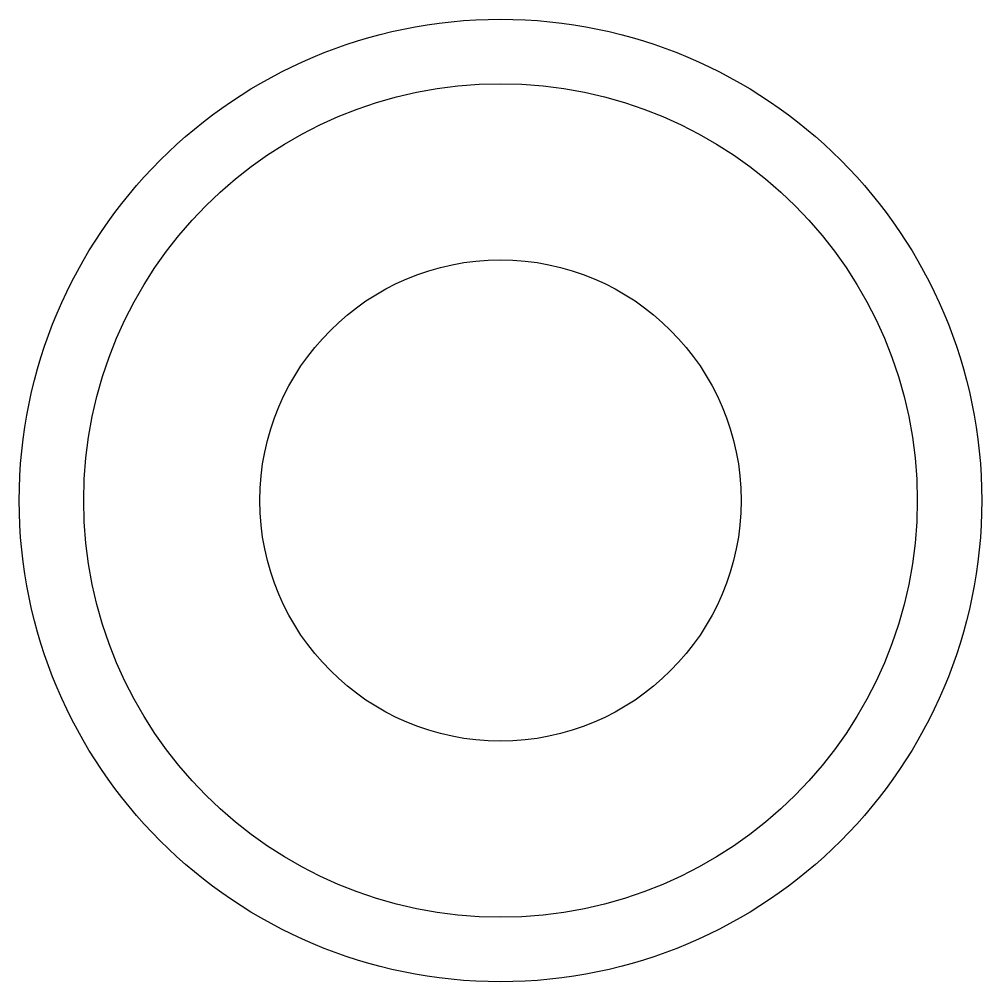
# Model space of a CAD drawing. Extents: x -100 to 100, y -100 to 100.
import ezdxf

# ---------------------------------------------------------------- set-up
doc = ezdxf.new("R2010")
doc.units = 0

msp = doc.modelspace()

# ---------------------------------------------------------------- linework, layer by layer
for centre, radius in [((0, 0), 100), ((0, 0, 50), 86.6), ((0, 0, -50), 86.6), ((0, 0, 86.6), 50), ((0, 0, -86.6), 50), ((0, 0, 100), 0), ((0, 0, -100), 0)]:
    msp.add_circle(centre, radius)

doc.saveas('drawing.dxf')
